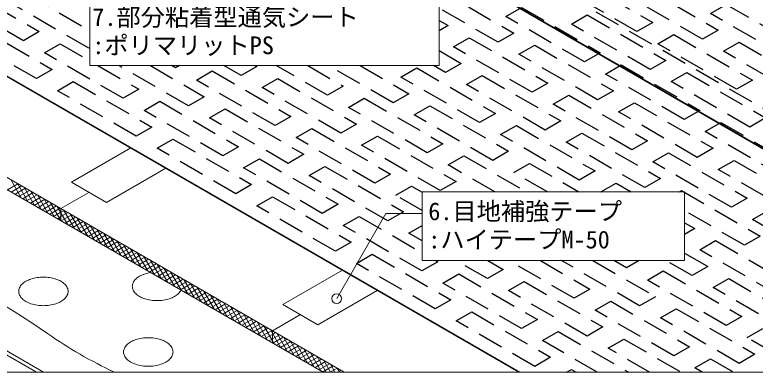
# Model space of a CAD drawing. Units: millimetres, scale not verified. Extents: x -1463 to 4837, y -4455 to 4455.
# Drawn here: x 1612 to 3446, y -630 to 255 of the extents above; entities that cross this region are included whole.
import ezdxf
from ezdxf.enums import TextEntityAlignment as Align

# ---------------------------------------------------------------- set-up
doc = ezdxf.new("R2010")
doc.units = ezdxf.units.MM
doc.header["$LTSCALE"] = 10
doc.linetypes.add('USER1', pattern=[9.525, 6.35, -3.175])
for name, color, linetype, lineweight in [('0-0_0', 7, 'Continuous', 18), ('0-3_KUTAI', 3, 'Continuous', 18), ('0-4_BOUSUI', 1, 'Continuous', 18), ('0-5_MOJI', 7, 'Continuous', 18), ('0-6_HATCH', 9, 'Continuous', 18)]:
    doc.layers.add(name, color=color, linetype=linetype, lineweight=lineweight)
doc.layers.add('0-9_bousui2', color=7, linetype='USER1')
doc.styles.add('ＭＳ ゴシック', font='')
doc.styles.get('ＭＳ ゴシック').set_extended_font_data('MS Gothic')

msp = doc.modelspace()

# ---------------------------------------------------------------- linework, layer by layer
at = {"layer": '0-0_0'}
for points in [[(-972.75, -630), (4427.25, -630), (4427.25, 2970), (-972.75, 2970)], [(2663.17, 299.02), (2663.17, 129.02), (1798.17, 129.02), (1798.17, 299.02)], [(3271.15, -183.77), (3271.15, -353.77), (2621.15, -353.77), (2621.15, -183.77)]]:
    msp.add_lwpolyline(points, close=True, dxfattribs=at)
at = {"layer": '0-3_KUTAI'}
msp.add_lwpolyline([(1665.52, -630), (-542.84, 645), (-542.84, 825), (-672.75, 900), (-672.75, 570), (366.48, -30), (366.48, -338.98)], dxfattribs=at)
at = {"layer": '0-4_BOUSUI'}
for p, q in [((-542.84, 655), (1682.84, -630)), ((678.25, 350), (2375.66, -630)), ((1752.12, -160), (1899.35, -75)), ((2276.07, -462.5), (2423.29, -377.5))]:
    msp.add_line(p, q, dxfattribs=at)
for points in [[(4426.41, -630), (1709.28, 938.74), (1674.64, 928.74), (1587.58, 979)], [(4422.95, -630), (1709.05, 936.87), (1674.41, 926.87), (1587.58, 977)], [(2864.1, -630), (929.63, 486.87), (894.99, 476.87), (808.16, 527)], [(2860.64, -630), (929.4, 485), (894.76, 475), (808.16, 525)], [(678.25, 350), (712.89, 360), (2427.62, -630)], [(1752.12, -160), (1838.73, -210), (1985.95, -125)], [(1726.14, -255), (1726.14, -225), (1795.43, -185)], [(2276.07, -462.5), (2362.67, -512.5), (2509.9, -427.5)], [(2250.09, -557.5), (2250.09, -527.5), (2319.37, -487.5)]]:
    msp.add_lwpolyline(points, dxfattribs=at)
for centre, radius, start, end in [((346.06, -2470.38), 2358.43, 55.17327, 64.82673), ((1962.12, -473.11), 90.8, 98.66148, 108.47645), ((1673.91, -465.47), 69.55, 108.45497, 119.61063), ((1680.67, -485.61), 90.8, 98.4225, 108.47645), ((1682.68, -497.43), 102.79, 89.91198, 98.57049), ((1682.76, -500.7), 106.06, 81.56327, 89.95426), ((1685.09, -485.3), 90.47, 71.50548, 81.59557), ((1691.84, -465.33), 69.41, 60.37751, 71.5569), ((1932.32, -421.36), 30.12, 133.82578, 154.85996), ((1943.85, -433.01), 46.51, 119.4236, 134.13461), ((1955.37, -452.97), 69.55, 108.45497, 119.61063), ((1643.13, -430.1), 21.53, 155.18299, 179.73157), ((1650.86, -433.86), 30.12, 133.82578, 154.85996), ((1662.39, -445.51), 46.51, 119.4236, 134.13461), ((1702.95, -445.97), 47.08, 45.95476, 60.48703), ((1714.73, -433.93), 30.23, 25.17845, 46.13581), ((1722.48, -430.12), 21.6, 0.31103, 24.77441), ((1924.59, -417.6), 21.53, 155.18299, 179.73157), ((1924.67, -417.38), 21.6, 180.31103, 204.77441), ((1643.21, -429.88), 21.6, 180.31103, 204.77441), ((1650.95, -426.07), 30.23, 205.17845, 226.13581), ((1714.82, -426.14), 30.12, 313.82578, 334.85996), ((1722.55, -429.9), 21.53, 335.18299, 359.73157), ((1932.41, -413.57), 30.23, 205.17845, 226.13581), ((1944.19, -401.53), 47.08, 225.95476, 240.48703), ((1984.75, -401.99), 46.51, 299.4236, 314.13461), ((1996.28, -413.64), 30.12, 313.82578, 334.40967), ((1662.73, -414.03), 47.08, 225.95476, 240.48703), ((1673.85, -394.66), 69.41, 240.37751, 251.5569), ((1691.78, -394.53), 69.55, 288.45497, 299.61063), ((1703.3, -414.49), 46.51, 299.4236, 314.13461), ((1955.31, -382.16), 69.41, 240.37751, 251.5569), ((1962.05, -362.2), 90.47, 251.50548, 261.59557), ((1964.39, -346.79), 106.06, 261.56327, 269.95426), ((1964.46, -350.07), 102.79, 269.91198, 278.57049), ((1966.48, -361.89), 90.8, 278.4225, 288.47645), ((1973.23, -382.03), 69.55, 288.45497, 299.61063), ((1680.59, -374.7), 90.47, 251.50548, 261.59557), ((1682.93, -359.29), 106.06, 261.56327, 269.95426), ((1683, -362.57), 102.79, 269.91198, 278.57049), ((1685.02, -374.39), 90.8, 278.4225, 288.47645), ((2341.92, 398.42), 1136.35, 235.17327, 244.82673), ((1933.72, -615.47), 69.55, 108.45497, 119.61063), ((1940.47, -635.61), 90.8, 98.4225, 108.47645), ((1942.49, -647.43), 102.79, 89.91198, 98.57049), ((1942.57, -650.7), 106.06, 81.56327, 89.95426), ((1944.9, -635.3), 90.47, 71.50548, 81.59557), ((1951.64, -615.33), 69.41, 60.37751, 71.5569), ((1910.67, -583.86), 30.12, 133.82578, 154.85996), ((1922.2, -595.51), 46.51, 119.4236, 134.13461), ((1962.76, -595.97), 47.08, 45.95476, 60.48703), ((1974.54, -583.93), 30.23, 25.17845, 46.13581), ((1902.94, -580.1), 21.53, 155.18299, 179.73157), ((1903.01, -579.88), 21.6, 180.31103, 204.77441), ((1982.28, -580.12), 21.6, 0.31103, 24.77441), ((1982.36, -579.9), 21.53, 335.18299, 359.73157), ((1910.76, -576.07), 30.23, 205.17845, 226.13581), ((1922.54, -564.03), 47.08, 225.95476, 240.48703), ((1933.66, -544.66), 69.41, 240.37751, 251.5569), ((1951.58, -544.53), 69.55, 288.45497, 299.61063), ((1963.1, -564.49), 46.51, 299.4236, 314.13461), ((1974.63, -576.14), 30.12, 313.82578, 334.85996), ((1940.4, -524.7), 90.47, 251.50548, 261.59557), ((1942.73, -509.29), 106.06, 261.56327, 269.95426), ((1942.81, -512.57), 102.79, 269.91198, 278.57049), ((1944.83, -524.39), 90.8, 278.4225, 288.47645)]:
    msp.add_arc(centre, radius, start, end, dxfattribs=at)
at = {"layer": '0-5_MOJI'}
for p in [(2409.38, -447.81), (2621.15, -236.88)]:
    msp.add_line(p, (2531.15, -236.88), dxfattribs=at)
msp.add_circle((2409.38, -447.81), 12, dxfattribs=at)
at = {"layer": '0-6_HATCH'}
for p, q in [((1593.63, -178.49), (1619.61, -163.49)), ((1627.81, -198.22), (1601.83, -153.22)), ((1644.3, -207.75), (1618.32, -162.75)), ((1603.16, -183.99), (1629.14, -168.99)), ((1612.68, -189.49), (1638.66, -174.49)), ((1622.21, -194.99), (1648.19, -179.99)), ((1660.8, -217.27), (1634.82, -172.27)), ((1677.3, -226.8), (1651.32, -181.8)), ((1631.73, -200.49), (1657.71, -185.49)), ((1641.26, -205.99), (1667.24, -190.99)), ((1650.78, -211.49), (1676.76, -196.49)), ((1693.8, -236.32), (1667.82, -191.32)), ((1710.3, -245.85), (1684.31, -200.85)), ((1660.31, -216.99), (1686.29, -201.99)), ((1669.83, -222.49), (1695.81, -207.49)), ((1679.36, -227.99), (1705.34, -212.99)), ((1688.88, -233.49), (1714.86, -218.49)), ((1698.41, -238.99), (1724.39, -223.99)), ((1759.79, -274.42), (1733.81, -229.42)), ((1726.98, -255.48), (1752.96, -240.48)), ((1736.51, -260.98), (1762.49, -245.98)), ((1746.03, -266.48), (1772.01, -251.48)), ((1776.29, -283.95), (1750.31, -238.95)), ((1792.78, -293.47), (1766.8, -248.47)), ((1755.56, -271.98), (1781.54, -256.98)), ((1765.08, -277.48), (1791.06, -262.48)), ((1774.61, -282.98), (1800.59, -267.98)), ((1809.28, -303), (1783.3, -258)), ((1784.13, -288.48), (1810.11, -273.48)), ((1825.78, -312.52), (1799.8, -267.52)), ((1793.66, -293.98), (1819.64, -278.98)), ((1803.18, -299.48), (1829.16, -284.48)), ((1812.71, -304.98), (1838.69, -289.98)), ((1842.28, -322.05), (1816.3, -277.05)), ((1858.78, -331.57), (1832.79, -286.57)), ((1822.23, -310.48), (1848.21, -295.48)), ((1831.76, -315.98), (1857.74, -300.98)), ((1841.28, -321.47), (1867.26, -306.47)), ((1875.27, -341.1), (1849.29, -296.1)), ((1891.77, -350.62), (1865.79, -305.62)), ((1850.81, -326.97), (1876.79, -311.97)), ((1860.33, -332.47), (1886.31, -317.47)), ((1869.86, -337.97), (1895.84, -322.97)), ((1879.38, -343.47), (1905.36, -328.47)), ((1908.27, -360.15), (1882.29, -315.15)), ((1924.77, -369.67), (1898.79, -324.67)), ((1888.91, -348.97), (1914.89, -333.97)), ((1898.43, -354.47), (1924.41, -339.47)), ((1907.96, -359.97), (1933.94, -344.97)), ((1941.26, -379.2), (1915.28, -334.2)), ((1957.76, -388.72), (1931.78, -343.72)), ((1917.48, -365.47), (1943.46, -350.47)), ((1927.01, -370.97), (1952.99, -355.97)), ((1936.53, -376.47), (1962.51, -361.47)), ((1974.26, -398.25), (1948.28, -353.25)), ((1990.76, -407.77), (1964.78, -362.77)), ((1946.06, -381.97), (1972.04, -366.97)), ((1955.58, -387.47), (1981.56, -372.47)), ((1965.11, -392.97), (1991.09, -377.97)), ((1974.63, -398.46), (2000.61, -383.46)), ((2007.26, -417.3), (1981.27, -372.3)), ((2023.75, -426.82), (1997.77, -381.82)), ((1984.16, -403.96), (2010.14, -388.96)), ((1993.68, -409.46), (2019.66, -394.46)), ((2003.21, -414.96), (2029.19, -399.96)), ((2040.25, -436.35), (2014.27, -391.35)), ((2056.75, -445.87), (2030.77, -400.87)), ((2012.73, -420.46), (2038.71, -405.46)), ((2022.26, -425.96), (2048.24, -410.96)), ((2031.78, -431.46), (2057.76, -416.46)), ((2073.25, -455.4), (2047.27, -410.4)), ((2089.74, -464.92), (2063.76, -419.92)), ((2041.31, -436.96), (2067.29, -421.96)), ((2050.83, -442.46), (2076.81, -427.46)), ((2060.36, -447.96), (2086.34, -432.96)), ((2069.88, -453.46), (2095.86, -438.46)), ((2106.24, -474.45), (2080.26, -429.45)), ((2122.74, -483.97), (2096.76, -438.97)), ((2079.41, -458.96), (2105.39, -443.96)), ((2088.93, -464.46), (2114.91, -449.46)), ((2098.46, -469.95), (2124.44, -454.95)), ((2139.24, -493.5), (2113.26, -448.5)), ((2155.74, -503.02), (2129.75, -458.02)), ((2107.98, -475.45), (2133.96, -460.45)), ((2117.51, -480.95), (2143.49, -465.95)), ((2127.03, -486.45), (2153.01, -471.45)), ((2172.23, -512.55), (2146.25, -467.55)), ((2136.56, -491.95), (2162.54, -476.95)), ((2146.08, -497.45), (2172.06, -482.45)), ((2155.61, -502.95), (2181.59, -487.95)), ((2188.73, -522.07), (2162.75, -477.07)), ((2165.13, -508.45), (2191.11, -493.45)), ((2205.23, -531.6), (2179.25, -486.6)), ((2174.66, -513.95), (2200.64, -498.95)), ((2184.18, -519.45), (2210.16, -504.45)), ((2193.71, -524.95), (2219.69, -509.95)), ((2221.73, -541.12), (2195.75, -496.12)), ((2238.22, -550.65), (2212.24, -505.65)), ((2203.23, -530.45), (2229.21, -515.45)), ((2212.76, -535.95), (2238.74, -520.95)), ((2222.28, -541.45), (2248.26, -526.45)), ((2250.86, -557.94), (2276.84, -542.94)), ((2260.38, -563.44), (2286.36, -548.44)), ((2287.72, -579.22), (2261.74, -534.22)), ((2304.22, -588.75), (2278.23, -543.75)), ((2269.91, -568.94), (2295.89, -553.94)), ((2279.43, -574.44), (2305.41, -559.44)), ((2288.96, -579.94), (2314.94, -564.94)), ((2320.71, -598.27), (2294.73, -553.27)), ((2337.21, -607.8), (2311.23, -562.8)), ((2298.48, -585.44), (2324.46, -570.44)), ((2308.01, -590.94), (2333.99, -575.94)), ((2317.53, -596.44), (2343.51, -581.44)), ((2353.71, -617.32), (2327.73, -572.32)), ((2370.21, -626.85), (2344.23, -581.85)), ((2327.06, -601.94), (2353.04, -586.94)), ((2336.58, -607.44), (2362.56, -592.44)), ((2346.11, -612.94), (2372.09, -597.94)), ((2355.63, -618.43), (2381.61, -603.43)), ((2383.02, -630), (2360.72, -591.37)), ((2394.02, -630), (2377.22, -600.9)), ((2365.16, -623.93), (2391.14, -608.93)), ((2374.68, -629.43), (2400.66, -614.43)), ((2392.75, -630), (2410.19, -619.93)), ((2405.02, -630), (2393.72, -610.42)), ((2416.02, -630), (2410.22, -619.95)), ((2411.8, -630), (2419.71, -625.43)), ((2427.02, -630), (2426.71, -629.47))]:
    msp.add_line(p, q, dxfattribs=at)
for points in [[(1726.79, -255.37), (1726.14, -254.25), (1700.81, -210.37)], [(1743.29, -264.9), (1726.14, -235.2), (1717.31, -219.9)], [(1707.93, -244.49), (1726.14, -233.97), (1733.91, -229.49)], [(1717.46, -249.98), (1726.14, -244.97), (1743.44, -234.98)], [(2254.72, -560.17), (2250.09, -552.15), (2228.74, -515.17)], [(2271.22, -569.7), (2250.09, -533.1), (2245.24, -524.7)], [(2231.81, -546.94), (2250.09, -536.39), (2257.79, -531.94)], [(2241.33, -552.44), (2250.09, -547.39), (2267.31, -537.44)]]:
    msp.add_lwpolyline(points, dxfattribs=at)
at = {"layer": '0-9_bousui2'}
for points in [[(4427.25, -532.49), (1795.65, 986.87), (1761.01, 976.87), (1674.18, 1027)], [(2614.65, 299.02), (2614.05, 299.37), (2653.02, 321.87), (2847.87, 209.37), (2808.9, 186.87), (2663.17, 271.01)], [(1798.17, 173.32), (1795.65, 171.87), (1600.8, 284.37), (1639.77, 306.87), (1798.17, 215.42)], [(2663.17, 241.01), (2685.49, 228.12), (2663.17, 215.23)], [(1817.9, 129.02), (1919.06, 70.62), (1880.09, 48.12), (1685.23, 160.62), (1724.21, 183.12), (1798.17, 140.42)], [(2663.17, 166.01), (2717.97, 134.37), (2679, 111.87), (2649.29, 129.02)], [(1947.81, 129.02), (2081.44, 51.87), (2042.47, 29.37), (1869.87, 129.02)], [(2020.22, 129.02), (2009.99, 123.12), (1999.77, 129.02)], [(2207.62, 129.02), (2211.35, 126.87), (2172.37, 104.37), (2129.67, 129.02)], [(2337.52, 129.02), (2425.69, 78.12), (2386.72, 55.62), (2259.58, 129.02)], [(2467.42, 129.02), (2588.07, 59.37), (2549.1, 36.87), (2389.48, 129.02)], [(2801.35, -183.77), (2685.49, -116.88), (2724.47, -94.38), (2879.29, -183.77)], [(2931.25, -183.77), (2847.87, -135.63), (2886.85, -113.13), (3009.19, -183.77)], [(3063.28, -183.77), (3101.19, -161.88), (3139.1, -183.77)], [(2621.15, -229.73), (2555.59, -191.88), (2594.56, -169.38), (2621.15, -184.73)], [(3258.13, -183.77), (3263.57, -180.63), (3458.42, -293.13), (3419.45, -315.63), (3271.15, -230.01)], [(2654.12, -353.77), (2659.51, -356.88), (2620.54, -379.38), (2425.69, -266.88), (2464.66, -244.38), (2621.15, -334.73)], [(2621.15, -304.73), (2588.07, -285.63), (2621.15, -266.53)], [(3271.15, -260.01), (3296.04, -274.38), (3271.15, -288.75)], [(3271.15, -335.01), (3328.52, -368.13), (3289.55, -390.63), (3225.7, -353.77)], [(2784.03, -353.77), (2821.89, -375.63), (2782.92, -398.13), (2706.08, -353.77)], [(2913.93, -353.77), (3036.23, -424.38), (2997.26, -446.88), (2835.99, -353.77)], [(3043.83, -353.77), (3198.61, -443.13), (3159.64, -465.63), (2965.89, -353.77)], [(3158.54, -353.77), (3127.17, -371.88), (3095.79, -353.77)], [(3054.63, -630), (2919.32, -551.88), (2958.29, -529.38), (3132.57, -630)], [(3574.24, -630), (3425.95, -544.38), (3464.92, -521.88), (3652.18, -630)], [(3184.53, -630), (3081.7, -570.63), (3120.67, -548.13), (3262.47, -630)], [(3314.43, -630), (3296.04, -619.38), (3335.01, -596.88), (3392.38, -630)], [(2978.87, -630), (2990.77, -623.13), (3002.66, -630)]]:
    msp.add_lwpolyline(points, dxfattribs=at)
for points in [[(2958.29, 325.62), (2997.26, 348.12), (3192.12, 235.62), (3153.15, 213.12)], [(1438.42, 303.12), (1477.39, 325.62), (1672.24, 213.12), (1633.27, 190.62)], [(3120.67, 306.87), (3159.64, 329.37), (3354.5, 216.87), (3315.53, 194.37)], [(3335.01, 258.12), (3373.98, 280.62), (3568.84, 168.12), (3529.87, 145.62)], [(2828.39, 250.62), (2867.36, 273.12), (3062.22, 160.62), (3023.24, 138.12)], [(2990.77, 231.87), (3029.74, 254.37), (3224.6, 141.87), (3185.62, 119.37)], [(1470.89, 209.37), (1509.86, 231.87), (1704.72, 119.37), (1665.75, 96.87)], [(3205.11, 183.12), (3244.08, 205.62), (3438.94, 93.12), (3399.97, 70.62)], [(2698.48, 175.62), (2737.46, 198.12), (2932.31, 85.62), (2893.34, 63.12)], [(3367.49, 164.37), (3406.46, 186.87), (3601.32, 74.37), (3562.34, 51.87)], [(2860.86, 156.87), (2899.84, 179.37), (3094.69, 66.87), (3055.72, 44.37)], [(3075.21, 108.12), (3114.18, 130.62), (3309.03, 18.12), (3270.06, -4.38)], [(2061.96, 93.12), (2100.93, 115.62), (2295.78, 3.12), (2256.81, -19.38)], [(2568.58, 100.62), (2607.55, 123.12), (2802.41, 10.62), (2763.44, -11.88)], [(3237.59, 89.37), (3276.56, 111.87), (3471.41, -0.63), (3432.44, -23.13)], [(2224.34, 74.37), (2263.31, 96.87), (2458.16, -15.63), (2419.19, -38.13)], [(2730.96, 81.87), (2769.93, 104.37), (2964.79, -8.13), (2925.82, -30.63)], [(1717.71, 66.87), (1756.68, 89.37), (1951.54, -23.13), (1912.57, -45.63)], [(2945.3, 33.12), (2984.27, 55.62), (3179.13, -56.88), (3140.16, -79.38)], [(1932.05, 18.12), (1971.02, 40.62), (2165.88, -71.88), (2126.91, -94.38)], [(2438.68, 25.62), (2477.65, 48.12), (2672.5, -64.38), (2633.53, -86.88)], [(3107.68, 14.37), (3146.65, 36.87), (3341.51, -75.63), (3302.54, -98.13)], [(2094.43, -0.63), (2133.4, 21.87), (2328.26, -90.63), (2289.29, -113.13)], [(2601.06, 6.87), (2640.03, 29.37), (2834.88, -83.13), (2795.91, -105.63)], [(3322.02, -34.38), (3360.99, -11.88), (3555.85, -124.38), (3516.88, -146.88)], [(2308.77, -49.38), (2347.74, -26.88), (2542.6, -139.38), (2503.63, -161.88)], [(2815.4, -41.88), (2854.37, -19.38), (3049.22, -131.88), (3010.25, -154.38)], [(1964.53, -75.63), (2003.5, -53.13), (2198.35, -165.63), (2159.38, -188.13)], [(2471.15, -68.13), (2510.12, -45.63), (2704.98, -158.13), (2666.01, -180.63)], [(2977.78, -60.63), (3016.75, -38.13), (3211.6, -150.63), (3172.63, -173.13)], [(3192.12, -109.38), (3231.09, -86.88), (3425.95, -199.38), (3386.97, -221.88)], [(2178.87, -124.38), (2217.84, -101.88), (2412.7, -214.38), (2373.73, -236.88)], [(3354.5, -128.13), (3393.47, -105.63), (3588.33, -218.13), (3549.35, -240.63)], [(2341.25, -143.13), (2380.22, -120.63), (2575.08, -233.13), (2536.1, -255.63)], [(2211.35, -218.13), (2250.32, -195.63), (2445.17, -308.13), (2406.2, -330.63)], [(3438.94, -251.88), (3477.91, -229.38), (3672.76, -341.88), (3633.79, -364.38)], [(3309.03, -326.88), (3348, -304.38), (3542.86, -416.88), (3503.89, -439.38)], [(2458.16, -360.63), (2497.13, -338.13), (2691.99, -450.63), (2653.02, -473.13)], [(3179.13, -401.88), (3218.1, -379.38), (3412.96, -491.88), (3373.98, -514.38)], [(2672.5, -409.38), (2711.48, -386.88), (2906.33, -499.38), (2867.36, -521.88)], [(3341.51, -420.63), (3380.48, -398.13), (3575.34, -510.63), (3536.36, -533.13)], [(2834.88, -428.13), (2873.85, -405.63), (3068.71, -518.13), (3029.74, -540.63)], [(3049.22, -476.88), (3088.2, -454.38), (3283.05, -566.88), (3244.08, -589.38)], [(3211.6, -495.63), (3250.58, -473.13), (3445.43, -585.63), (3406.46, -608.13)], [(2704.98, -503.13), (2743.95, -480.63), (2938.81, -593.13), (2899.84, -615.63)]]:
    msp.add_lwpolyline(points, close=True, dxfattribs=at)

# ---------------------------------------------------------------- texts
at = {"layer": '0-5_MOJI', "style": 'ＭＳ ゴシック'}
for s, p in [('7.部分粘着型通気シート', (1803.97, 214.02)), (':ポリマリットPS', (1803.97, 144.02)), ('6.目地補強テープ', (2636.15, -266.88)), (':ハイテープM-50', (2636.15, -336.88))]:
    msp.add_text(s, height=43.99, dxfattribs=at).set_placement(p, align=Align.BOTTOM_LEFT)

doc.saveas('drawing.dxf')
